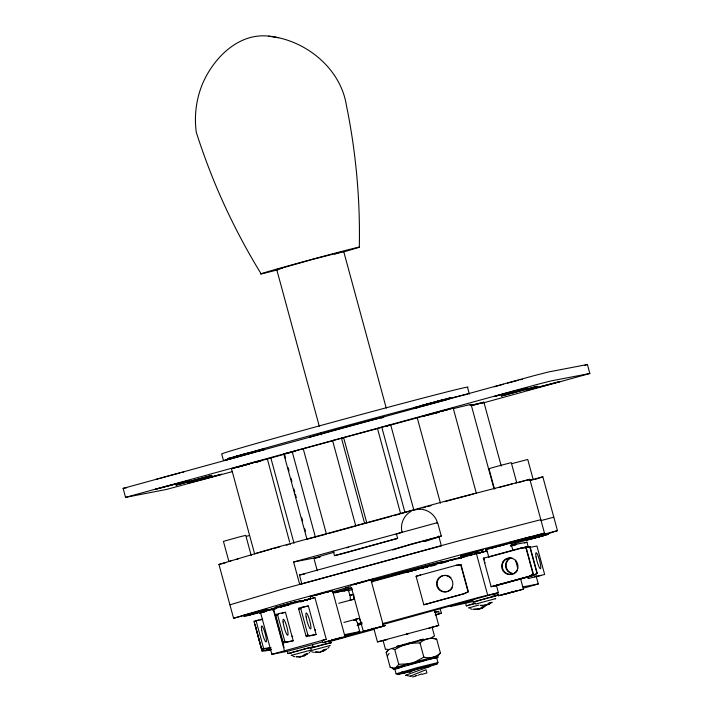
<?xml version="1.0" encoding="UTF-8"?>
<svg xmlns="http://www.w3.org/2000/svg" width="713" height="713" viewBox="0 0 713 713"><rect width="100%" height="100%" fill="white"/><g stroke="black" fill="none" stroke-linecap="round" stroke-linejoin="round"><path stroke-width="1.07" d="M359.307 247.215C360.297 199.613 355.947 151.905 346.393 105.257C340.475 68.1 305.44 39.919 268.854 36.158L268.694 36.14C238.472 32.638 213.321 58.181 202.385 84.161C196.155 99.357 194.061 116.13 196.325 132.395C201.601 148.892 207.519 165.184 214.06 181.227C227.215 213.267 242.964 244.247 261.092 273.774M388.897 649.739L387.988 649.828L391.571 648.554L394.761 649.596L398.727 664.284L396.588 667.136L393.015 668.42M393.38 668.233L390.171 667.252L386.179 652.466L388.353 649.65M432.55 638.144L436.686 639.178L440.402 652.956L437.479 656.397M488.396 604.669L490.99 602.476L488.922 603.02L486.302 605.159L480.348 605.39L484.849 605.64M387.302 655.978L389.138 653.402M329.049 647.056L327.748 648.465M298.988 609.098L300.752 608.608L302.045 607.209L308.381 605.988L316.117 634.463L306.198 636.673L298.462 608.189L308.381 605.988M483.762 606.683L484.653 606.415M485.375 606.121L481.649 608.474L484.198 606.344L482.131 606.888L479.51 609.027L473.557 609.259L478.049 609.508M309.05 652.912L309.727 652.226M232.286 471.641L166.316 489.483L125.559 497.371L123.126 488.396L534.082 375.653L548.315 372.008L587.441 364.495L589.82 373.523L482.086 403.237M125.559 497.371L536.524 384.619L550.748 380.983L589.874 373.469M587.441 364.495L586.933 364.708M275.851 615.417L277.624 614.936L279.113 613.536L285.476 612.307L293.203 640.746L283.257 642.957L275.521 614.472L278.703 613.857M324.994 649.703L320.618 652.012M489.947 603.358L490.553 602.815M386.179 652.466L387.676 651.138M440.402 652.956C436.133 657.199 429.609 658.821 423.834 657.136L415.412 661.807L396.588 667.136M259.033 620.212L253.953 621.192L254.193 621.896L257.536 620.212L262.616 619.232M391.571 648.554L410.394 643.224L420.01 642.948C424.369 638.759 430.946 637.413 436.686 639.178M409.244 672.074L419.904 667.814M411 511.408C403.914 515.321 400.082 523.903 401.936 531.791M489.546 603.661L486.908 605.043L484.697 604.989M394.761 649.596L402.916 645.265M247.384 614.606A46.541 0.57 -15.2 0 0 233.57 618.269L218.953 564.446L272.313 548.547L446.775 500.776L529.848 479.314L544.474 533.137A45.525 0.553 -15.2 0 0 527.041 538.19M229.916 604.811L283.284 588.92L457.746 541.149L540.81 519.688M233.57 618.269L286.938 602.378L461.4 554.607L544.474 533.137M545.445 534.581L557.459 530.641L542.834 476.819L535.008 479.448M417.943 675.3L421.659 673.928M482.505 607.717L480.116 608.911L477.532 608.768M533.377 574.09L529.394 576.273L491.123 586.71L483.387 558.226L521.666 547.834L526.185 547.629L533.377 574.09L528.788 576.389L491.123 586.71M537.29 573.35L533.271 575.516L494.982 585.961L532.664 575.632L537.29 573.35L530.098 546.889L525.534 547.031L488.289 557.192M304.326 655.621L302.66 656.379L300.449 656.325M475.384 493.476L476.346 493.271L453.192 408.05L445.42 410.376M396.936 673.767L396.089 673.856L394.779 668.99L404.815 665.817M396.089 673.856L417.043 667.68L437.978 662.564L436.668 657.689M397.587 674.445L398.086 674.507M437.399 662.858L437.978 662.564M402.123 532.29L437.363 522.682L436.775 522.914M468.379 591.719L464.288 593.679L423.834 604.758L416.071 576.264L416.731 576.068L456.552 565.195L461.061 564.785L468.379 591.719L463.691 593.795L423.834 604.758M437.622 522.611L441.285 536.069L424.69 541.604M397.649 674.56L398.273 673.357M307.196 653.883L307.918 653.58L304.184 655.933L306.742 653.803L304.674 654.347L302.054 656.495L296.091 656.726L300.592 656.976L299.861 657.003M491.453 602.547L492.166 602.253L488.441 604.606M254.63 553.921L231.475 468.699L258.338 461.204M289.647 542.156L267.366 458.949L235.958 467.478L242.759 465.785M303.283 448.914L326.438 534.135L306.955 539.197L283.801 453.976L333.737 440.482M488.842 557.37L487.104 550.953L482.487 552.174L481.881 549.937L463.102 555.186L468.575 553.778M496.391 585.177L498.36 592.69L384.316 624.142M528.404 547.566L526.952 542.219L524.456 542.967M440.224 608.964L441.392 613.26L435.91 614.856M535.962 575.409L538.288 583.974L524.1 587.984M322.107 642.101L287.366 651.325L271.885 654.302L260.53 612.547L275.227 608.198M350.849 585.213L372.988 579.232L371.268 579.758M349.86 595.284L348.407 589.936L345.921 590.685M460.678 555.828L461.364 558.074L460.678 555.828L462.389 555.302L468.512 553.591L469.118 555.837M271.885 654.302L326.26 639.311L314.905 597.556L312.793 598.082M357.427 623.126L359.753 631.691L344.477 635.969M384.726 623.305L382.819 623.617L479.653 597.138L498.423 592.663M351.384 587.45L363.327 631.451L371.17 629.214M242.839 454.502L241.493 454.76L247.42 453.218M435.073 401.954L443.504 399.628L420.928 405.733L421.82 405.563M397.542 674.453L400.581 673.42M377.507 428.584L390.653 424.734L413.807 509.955L400.661 513.806L377.507 428.584L332.588 440.607L355.734 525.829L366.09 523.128M387.123 425.946L388.852 425.358M430.848 638.509L432.256 638.046A27.798 0.606 -15.1 0 0 429.609 638.322L410.394 643.224M435.429 658.313L437.541 657.6A27.798 0.606 -15.1 0 0 434.885 657.885L393.273 669.391L398.941 668.215M434.877 664.712L436.802 664.07M396.41 533.877L397.622 538.36L343.452 553.44L334.486 555.65L333.274 551.167M447.942 409.547L448.7 409.298L439.85 411.517M396.107 534.215L402.177 532.201M392.676 550.017L410.109 544.384L441.285 536.069M319.29 426.231L276.724 269.55L313.488 259.158L343.684 251.439L386.25 408.121M341.687 252.099L343.684 251.439M228.044 459.6L255.878 451.855M449.35 398.112L450.438 397.756L414.146 407.631M501.257 466.106L483.895 402.185L478.485 403.799M495.107 488.637L494.439 488.851L488.958 468.673L498.289 466.008L511.274 462.639L516.765 482.817L515.811 483.004M530.713 536.862L531.372 536.648L530.427 536.827M546.809 533.77L547.477 533.547M328.862 643.144L329.459 642.948L328.604 643.108M310.85 650.131L311.456 649.935L291.207 655.407L292.063 655.247M329.549 645.684L330.155 645.488L309.905 650.96L310.761 650.8M494.412 596.255L495.018 596.059L488.476 597.699M468.058 605.417L468.575 605.203M495.107 598.804L495.704 598.608L475.544 604.089M409.289 672.243L410.777 671.789M260.352 612.057L259.639 612.289L260.486 612.128M281.198 606.496L281.92 606.264L281.074 606.424M284.469 650.675L273.132 608.964L314.905 597.556M422.292 639.525L423.272 639.16L396.74 646.415L399.316 645.8M432.684 636.754L434.502 636.094L432.069 627.128M435.527 614.847L436.142 614.633L435.67 614.731M356.634 583.617L356.028 583.831L356.491 583.733M373.692 628.019L377.462 641.905L438.745 625.426L434.68 610.48M438.745 625.426L428.691 628.376M315.502 595.105L314.736 595.364L315.832 595.105M457.782 558.609L459.43 558.119M255.227 553.698L257.001 553.163M400.546 673.428L402.809 672.742M427.907 666.593L431.962 665.238L402.649 673.143L408.567 671.842M434.912 664.703L428.736 666.53M584.892 365.341L586.095 364.976M475.152 404.663L479.475 403.371L471.088 405.474M281.51 606.683L282.303 606.469M272.598 609.856L272.785 609.847M340.654 252.402L334.549 254.176M260.887 449.769L264.22 448.744L227.768 458.602L231.841 457.666M448.602 398.335L443.834 399.708M230.95 560.935L228.909 561.559L223.419 541.381L238.525 537.147L245.744 535.347L251.226 555.525M261.858 612.583L259.719 613.233L260.708 613.046M546.229 534.251L548.359 533.6L537.869 536.283M502.95 545.017L504.367 544.589L498.2 546.14M541.31 535.82L511.319 544.5M387.266 425.964L453.192 408.05M429.779 414.708L431.249 414.28M383.861 623.572L382.435 623.991M494.323 596.371L496.043 595.845L473.236 602.075L474.849 601.781M261.11 460.732L256.217 462.122M257.954 552.887L267.001 550.338M326.83 592.129L328.631 591.576L324.87 592.521M475.197 551.96L476.997 551.407L469.724 553.288M419.422 568.742L423.665 567.628M402.783 672.751L434.431 664.32M310.378 648.286L316.501 646.575M328.996 643.42L331.492 642.671L317.535 646.29M155.755 479.501L157.831 478.904M420.046 406.882L414.413 408.629M494.314 386.794L498.815 385.519M267.072 459.065L285.04 454.021M425.821 415.376L421.873 416.552L430.723 414.333M446.329 410.028L441.008 411.526M263.765 611.353L259.55 612.601L260.539 612.405M527.326 537.843L529.331 537.272M529.198 538.386L525.151 539.581L526.096 539.402M311.064 647.85L322.053 644.819M469.831 604.838L475.589 603.216M402.355 645.737L409.77 643.67M444.841 501.694L457.095 498.289M357.676 583.314L359.12 582.904M368.104 580.632L369.539 580.222L368.585 580.516M293.72 602.521L296.581 601.692L294.023 602.289M304.87 600.301L302.642 600.863L303.096 600.765M307.802 599.473L307.009 599.651L309.059 599.134L306.367 599.909M411.499 570.988L412.613 570.676L411.205 571.068M478.575 552.887C480.714 552.147 474.377 554.072 476.222 553.448M464.68 557.067L463.78 557.316L463.174 555.079M380.653 626.87L385.537 625.479L344.254 636.602M418.843 640.515L420.51 640.042M316.536 594.802L332.49 590.631L345.065 636.869L322.757 642.68L322.142 640.443L326.26 639.311M481.943 552.236L483.343 551.844L481.81 552.21M513.485 545.089L514.126 544.901L513.226 545.097M158.642 478.681L160.265 478.218M420.866 406.651L449.163 399.048M286.1 453.718L295.681 451.035L291.572 452.06M426.606 415.144L438.994 411.749M472.282 405.474L477.425 404.111M328.417 533.574L332.383 532.468M499.314 487.425L500.972 486.961M261.074 611.077L267.019 609.348L243.739 615.64L244.728 615.453M260.379 611.959L267.188 609.98L243.917 616.273L262.758 611.184L248.347 615.078L258.097 612.414M479.091 550.935L483.494 549.643L481.881 549.937M524.839 538.538L526.497 538.074M263.944 611.986L266.528 611.264M543.431 534.75L525.089 539.893L526.069 539.696M542.415 535.329L544.144 534.848M344.022 591.22L345.021 590.934M532.067 538.556L525.258 540.525L548.538 534.233L529.688 539.331L544.108 535.427L534.358 538.092M422.149 674.329L426.9 672.956L426.026 669.73L410.349 676.156L411.134 676.361M427.524 403.941L429.351 403.406L427.711 403.772M300.503 601.326L311.144 598.403M264.933 611.255L273.132 608.964M307.437 599.455L302.927 600.792M501.515 545.427L497.826 546.443M517.977 541.238L519.144 540.9L518.093 541.131M336.367 639.178L341.188 637.77L327.303 641.557L331.064 640.613M161.165 477.968L167.867 476.124M499.724 385.27L503.467 384.236M473.806 552.352L470.375 553.297M282.054 606.513L280.53 606.923L281.724 606.62M286.145 605.417L287.687 604.998L286.474 605.31M408.647 571.692L407.381 572.049L411.33 571.051M409.538 571.461L408.914 571.639L410.43 571.282M414.806 570.008L413.531 570.364L418.763 568.992L415.064 569.945L417.23 569.42L416.285 569.616M477.113 553.279L477.746 553.092L475.865 553.627M480.277 552.62L479.644 552.798L480.865 552.53M513.592 545.115L515.134 544.696L513.636 545.089M242.01 454.787L234.711 456.721L241.306 454.93M422.889 405.269L427.158 404.093M506.872 392.934L493.949 396.597L527.843 387.729L509.866 392.123M208.57 477.897L221.485 474.243L187.599 483.102L205.576 478.717M246.422 536.319L249.22 535.543M511.952 463.61L527.745 459.466L533.226 479.653M333.372 532.192L355.823 525.998M236.368 559.411L238.231 558.894M501.907 486.703L503.77 486.186M365.145 581.469L366.714 581.042L352.882 584.82M256.511 612.021L265.833 609.357L243.516 615.39L244.461 615.203M478.004 551.238L460.758 555.837M522.041 539.313L523.912 538.796M496.212 546.684L489.671 548.529L490.856 548.297M291.974 603.011L281.885 605.64L293.667 602.351M522.709 539.429L532.433 536.648L509.162 542.941L510.143 542.753M267.268 610.087L276.617 607.565M539.607 536.105L541.55 535.57M349.379 600.417L350.368 600.203L350.136 595.31L353.639 594.348L353.871 599.241L338.702 603.296M343.907 622.44L359.076 618.385L360.912 621.941M354.575 619.561L359.076 618.385M355.573 619.347L357.873 623.795L361.375 622.832M357.079 625.319L361.357 624.142M357.873 625.149L362.159 623.973M377.703 627.716L383.826 626.005L368.585 630.078L374.352 628.599M510.383 592.69L516.925 590.836L510.758 592.387M436.712 401.597L430.786 403.13M267.865 550.097L271.582 549.081M441.374 545.81L299.701 584.419L293.613 561.996L401.972 532.326M346.5 547.78L348.63 547.201M334.486 555.65L397.622 538.36M301.902 584L299.46 575.026L440.01 536.541M324.246 592.886L332.49 590.631M486.311 551.737L485.696 549.491L510.847 542.905L512.914 550.498M275.815 608.822L275.405 607.333L291.367 602.966M509.822 543.19L494.884 547.263M300.957 602.218L300.556 600.729L285.806 604.767M372.739 580.97L417.711 568.653L427.684 566.737M373.514 581.469L371.482 581.861L469.502 555.062L487.05 550.962M300.806 601.487L311.091 598.67M421.187 568.591L428.682 566.541M456.855 558.769L462.006 557.361M466.863 555.997L472.621 554.518M478.013 553.038L474.056 554.046L475.313 553.769M470.919 555.177L472.327 554.839M476.676 553.689L477.452 553.475L476.311 553.698M481.052 552.415L479.386 552.86L480.526 552.637M271.849 609.954L275.022 609.08M477.345 553.582L480.428 552.735M334.941 592.868L352.062 588.18M510.401 545.891L512.317 545.365M510.713 545.908L515.766 544.572M515.927 544.625L511.542 545.73L514.679 544.91M347.891 590.738L352.169 589.571M356.616 619.633L353.657 620.444L355.68 620.052M283.043 641.878L284.817 641.397L286.84 641.976L293.203 640.746M306.171 635.559L307.945 635.078L309.781 635.693L316.117 634.463M271.011 647.662L261.689 649.677L261.511 648.83L270.352 647.716M527.656 576.354L528.226 578.466L541.069 575.489M271.644 649.222L266.412 650.657L261.858 650.853L254.969 624.338M473.138 600.203L450.402 606.522L473.958 601.362M492.318 594.954L497.647 593.492L498.253 595.738L506.488 593.742M331.411 640.122L342.115 637.19M322.757 642.68L345.065 636.869M380.279 626.977L363.327 631.451M434.582 612.512L438.664 611.398L439.279 613.635L441.392 613.26M495.49 595.81L498.663 594.945M330.743 641.263L374.646 629.231M498.253 595.738L510.544 592.378M287.366 651.325L287.981 653.571L300.271 650.203M520.472 578.341L523.404 589.152L507.442 593.51M310.048 647.814L313.123 646.967L312.517 644.721M465.714 603.626L466.32 605.863L475.589 603.332M435.188 614.758L439.279 613.635M432.916 413.807L436.659 412.791M458.022 498.03L473.263 493.993M391.517 516.265L366.821 522.986L343.666 437.764M504.742 485.927L506.693 485.393M323.158 592.975L310.182 596.442L310.788 598.688M521.31 539.215L509.055 542.682L511.542 542.112M323.221 593.171L319.549 594.17M257.286 612.128L251.261 613.75M534.483 536.916L536.434 536.39M410.189 571.265L411.214 571.006M538.627 536.372L532.611 538.003M285.637 605.515L286.795 605.203M303.925 600.56L301.875 601.077L303.292 600.676M309.219 598.965L311.028 598.474M270.049 609.918L273.097 609.089M282.562 606.415L281.394 606.727M534.385 576.781L544.661 574.509L536.916 546.024L530.044 547.388M335.796 639.409L332.124 640.408M478.904 605.043L468.664 607.948L469.528 607.779M406.856 633.839L408.602 633.367M406.544 634.267L408.282 633.795M408.103 643.482L411.597 642.529M428.228 403.799L429.948 403.335M248.258 453.013L249.978 452.55M507.424 383.148L518.298 380.252M168.865 475.856L179.738 472.96M244.844 465.295L249.497 463.976M273.435 548.582L279.754 546.88M432.434 413.87L434.155 413.406M470.527 405.572L483.895 402.185M393.549 515.722L399.645 514.082M414.458 510.098L420.518 508.476M507.647 485.134L509.545 484.626M522.255 538.966L528.877 537.219M365.421 581.175L366.705 580.837M360.52 582.699L361.794 582.352M519.117 540.106L513.681 541.559M516.684 541.06L518.663 540.525M495.838 546.987L492.228 547.94M532.37 537.78L535.213 537.014M250.726 613.581L252.634 613.073M272.33 608.991L275.307 608.189M350.324 600.105L353.871 599.241M487.612 597.931L474.858 601.549M508.396 593.234L505.143 594.125M301.635 649.73L309.905 647.556M243.106 465.758L231.475 468.699M492.585 547.878L493.708 547.584M318.363 594.482L316.198 595.061M410.626 571.158L411.971 570.801M481.578 552.254L482.71 551.969M460.821 557.976L461.944 557.673M283.409 605.408L275.405 607.333M415.412 661.807L434.627 656.905A27.798 0.606 -15.1 0 1 437.283 656.628M237.438 456.204L232.714 457.443M510.41 484.403L512.13 483.94M422.613 507.923L425.759 507.086M427.862 506.533L431.009 505.695M513.993 541.773L515.784 541.292M249.871 613.813L246.012 614.82M292.321 602.735L300.556 600.729M262.348 619.428L260.325 619.953M322.918 644.588L327.196 643.465M402.747 644.909L404.752 644.374M410.768 643.402L412.738 642.885M415.92 676.031L412.488 676.931M317.009 594.811L318.497 594.419M423.13 567.744L428.263 566.416L427.114 566.63M256.288 462.176L259.505 461.338M491.533 548.154L485.696 549.491M457.978 558.716L459.769 558.243M305.841 600.061L310.458 598.867M302.695 600.916L307.25 599.731M256.93 451.579L264.336 449.725M436.053 413.077L439.19 412.266M511.756 542.352L513.244 541.96M527.682 539.295L529.911 538.716M246.341 615.043L247.83 614.659M281.885 613.242L285.476 612.307M368.398 580.391L369.771 580.034M357.445 583.501L358.817 583.145M315.244 595.31L313.684 595.712M272.874 609.178L276.109 608.341M504.786 594.187L502.228 594.776L523.404 589.152M387.462 639.579L377.462 641.905M258.864 461.124L261.02 460.58M286.171 545.204L288.079 544.714M282.348 268.302L276.724 269.55M530.73 480.223L533.128 479.644M426.9 666.165L431.115 665.104M404.895 672.929L407.702 672.225M243.73 454.324L244.568 454.119M285.414 453.593L289.523 452.568M291.296 652.867L287.981 653.571M261.056 612.209L246.52 615.8A46.541 0.57 -15.2 0 0 263.863 610.765M457.951 558.618L458.726 558.422M404.922 672.92L398.05 674.516M430.18 659.062L433.611 658.251A25.935 0.561 -15.1 0 1 436.08 657.983M546.523 533.734L547.379 533.538M313.105 595.854L310.921 596.3M310.761 647.395L290.512 652.867L291.376 652.698M401.874 671.922L402.524 671.771M387.106 649.133L385.51 649.481L383.077 640.515M350.136 595.31L353.363 594.624M357.873 623.795L362.168 622.877M466.32 605.863L467.781 605.551M521.051 547.905L526.185 547.629M524.928 547.147L530.098 546.889M484.617 562.753L485.214 562.637M333.105 592.877L348.318 589.927M260.619 612.556L264.719 611.763M344.45 634.632L359.753 631.691M261.858 650.853L267.01 650.541M311.1 647.359L313.123 646.967M520.276 379.744L522.326 379.352M181.726 472.452L183.776 472.059M126.691 487.719L123.126 488.396M293.613 561.996L320.208 556.88M299.46 575.026L304.772 574.01M455.955 565.311L461.061 564.785M419.681 575.293L420.706 575.097L416.098 576.273M528.226 578.466L528.823 578.35M427.426 603.768L428.442 603.572M314.905 629.989L315.645 629.846M292 636.308L292.749 636.165M511.453 545.151L526.952 542.219M522.798 586.906L538.288 583.974M434.324 612.226L438.664 611.398M415.822 675.683L416.882 675.496M427.203 666.94L429.529 666.593L405.742 675.211L410.465 676.334M289.888 544.277L290.521 544.171M325.128 649.57L326.607 649.133L322.882 651.486L325.44 649.365L323.372 649.908L320.743 652.047L314.789 652.279L319.29 652.529M283.801 453.976L284.389 453.842L285.548 458.103M407.934 663.856L398.727 664.284M483.387 558.226L484.002 558.154L484.492 559.946M484.778 605.604L483.494 605.658M477.977 609.472L475.464 609.303M319.219 652.493L315.966 652.047M394.779 668.99L395.617 668.901M266.065 650.024L270.895 649.784M405.893 675.398L406.865 675.354M266.671 650.051L270.289 649.908M419.146 509.189C427.239 508.957 434.885 514.421 437.274 522.148M278.542 37.718L268.694 36.14M390.171 667.252L392.159 667.742M472.247 609.303L470.411 608.742M313.488 652.324L311.652 651.762M294.79 656.762L292.954 656.21M529.795 546.942L536.996 573.404M525.891 547.682L533.074 574.152M469.341 394.084L467.514 387.355A127.832 1.56 -15.2 0 0 354.94 416.187A127.832 1.56 -15.2 0 0 221.663 453.869L223.499 460.598A127.832 1.56 -15.2 0 1 230.361 458.316M471.168 404.743L494.029 488.904M493.824 593.938L494.439 596.175M460.714 564.848L468.04 591.781M417.292 417.978L440.447 503.2M438.709 536.033L441.32 545.641M381.776 427.14L404.931 512.362M341.474 438.183L364.628 523.404M321.037 432.666L321.625 434.814M292.187 451.668L315.342 536.889M314.201 559.411L317.294 570.792M288.15 467.692L289.023 470.892M291.047 478.343L291.911 481.542M293.943 489.002L294.808 492.193M295.387 494.323L296.251 497.522M301.751 517.763L302.624 520.953M304.647 528.413L305.521 531.613M270.878 458.067L294.032 543.288M300.752 608.608L307.945 635.078M277.624 614.936L284.817 641.397M273.819 609.963L277.607 623.884M278.186 626.023L284.006 647.44M256.252 621.335L263.569 648.269M254.193 621.896L261.511 648.83M515.526 560.142L517.852 568.707M476.329 553.368L487.665 595.123M466.159 554.242L466.765 556.479M465.072 554.545L465.678 556.782M464.074 554.821L464.475 556.318M462.389 555.302L463.004 557.539M461.739 555.489L462.149 556.987M461.231 555.641L461.641 557.138M460.874 555.757L461.48 558.003M420.01 642.948L423.834 657.136M370.867 579.616L383.425 625.862M329.272 640.711L329.878 642.957M255.254 625.39L262.152 650.8M319.674 557.129A69.722 0.856 -15.2 0 1 334.272 552.174M454.529 559.402A69.722 0.856 -15.2 0 1 450.883 560.516M448.557 561.211A69.722 0.856 -15.2 0 1 440.322 563.6M435.991 564.83A69.722 0.856 -15.2 0 1 430.795 566.3M351.054 587.975A69.722 0.856 -15.2 0 1 332.918 592.655M332.623 591.808A69.722 0.856 -15.2 0 1 350.6 586.665M372.462 580.587A69.722 0.856 -15.2 0 1 455.215 559.188M227.082 460.17A127.832 1.56 -15.2 0 1 225.005 460.607M231.155 458.076A127.832 1.56 -15.2 0 1 235.771 456.685M237.892 456.053A127.832 1.56 -15.2 0 1 429.975 403.451M432.033 402.916A127.832 1.56 -15.2 0 1 437.898 401.401M448.664 398.665A127.832 1.56 -15.2 0 1 467.826 394.075M383.674 417.328A39.509 0.481 -15.2 0 1 381.375 418.041M309.157 437.354A39.509 0.481 -15.2 0 1 339.638 428.691A39.509 0.481 -15.2 0 1 378.487 418.362M379.762 418.041A39.509 0.481 -15.2 0 1 382.729 417.328M512.451 573.475A8.271 8.164 79 0 1 509.92 558.395M512.335 574.215A8.271 8.164 79 0 1 502.237 565.944A8.271 8.164 79 0 1 512.692 558.243M517.38 570.498A8.271 8.164 79 0 1 514.323 573.448M452.39 587.699A8.271 8.164 79.1 0 1 440.643 590.364A8.271 8.164 79.1 0 1 438.985 578.279A8.271 8.164 79.1 0 1 451.017 577.717M513.975 573.796A8.271 8.164 79 0 1 509.323 558.511M278.097 269.71A51.131 0.624 -15.2 0 1 274.015 269.879A51.131 0.624 -15.2 0 1 345.128 250.548A51.131 0.624 -15.2 0 1 343.666 251.876M264.951 610.212A46.541 0.57 -15.2 0 1 264.532 610.551M248.329 614.365A46.541 0.57 -15.2 0 1 252.5 613.278M553.805 517.183A45.525 0.553 -15.2 0 1 540.944 520.597M557.459 530.641A45.525 0.553 -15.2 0 1 526.372 538.413M345.689 587.806A51.131 0.624 -15.2 0 1 348.372 586.986M373.042 579.963A51.131 0.624 -15.2 0 1 390.154 575.257M391.223 574.963A51.131 0.624 -15.2 0 1 439.484 562.281M440.304 562.085A51.131 0.624 -15.2 0 1 442.14 561.701M408.201 664.828A21.337 0.463 -15.1 0 1 426.481 659.944M434.395 664.329A24.786 0.544 -15.1 0 1 436.766 664.079M542.834 476.819A45.525 0.553 -15.2 0 1 529.01 480.491M519.171 482.353A45.525 0.553 -15.2 0 1 523.476 481.115M524.465 480.838A45.525 0.553 -15.2 0 1 529.848 479.314M218.953 564.446A46.541 0.57 -15.2 0 1 225.754 562.628M453.664 408.558A118.064 1.444 -15.2 0 1 470.063 405.153M176.12 485.09L211.877 475.375L176.12 485.09M501.399 396.018L537.165 386.312L501.399 396.018M522.986 539.901L523.85 539.741L513.761 542.388L528.181 538.484L522.986 539.901M510.027 543.351L509.332 543.582L532.611 537.29L510.027 543.351M156.548 488.949L155.398 489.296L189.284 480.437L156.548 488.949M527.308 390.047L526.149 390.403L560.044 381.535L527.308 390.047M289.086 604.722L281.27 606.79L289.086 604.722M306.144 616.986A8.271 1.346 74.7 0 0 310.538 628.955A8.271 1.346 74.7 0 0 308.551 616.959A8.271 1.346 74.7 0 0 306.144 616.986M283.07 621.95A8.271 1.355 74.7 0 0 287.33 635.069A8.271 1.355 74.7 0 0 286.18 624.695A8.271 1.355 74.7 0 0 283.07 621.95M261.698 630.194A8.271 1.319 74.7 0 0 266.074 641.95A8.271 1.319 74.7 0 0 263.953 629.757A8.271 1.319 74.7 0 0 261.698 630.194M437.586 579.571A8.271 8.164 79.1 0 0 444.743 591.968A8.271 8.164 79.1 0 0 451.739 579.544A8.271 8.164 79.1 0 0 437.586 579.571M502.817 561.96A8.271 8.164 79 0 0 509.617 574.553A8.271 8.164 79 0 0 516.961 562.352A8.271 8.164 79 0 0 502.817 561.96M536.069 556.978A8.271 1.319 74.7 0 0 540.454 568.733A8.271 1.319 74.7 0 0 538.333 556.541A8.271 1.319 74.7 0 0 536.069 556.978"/></g></svg>
